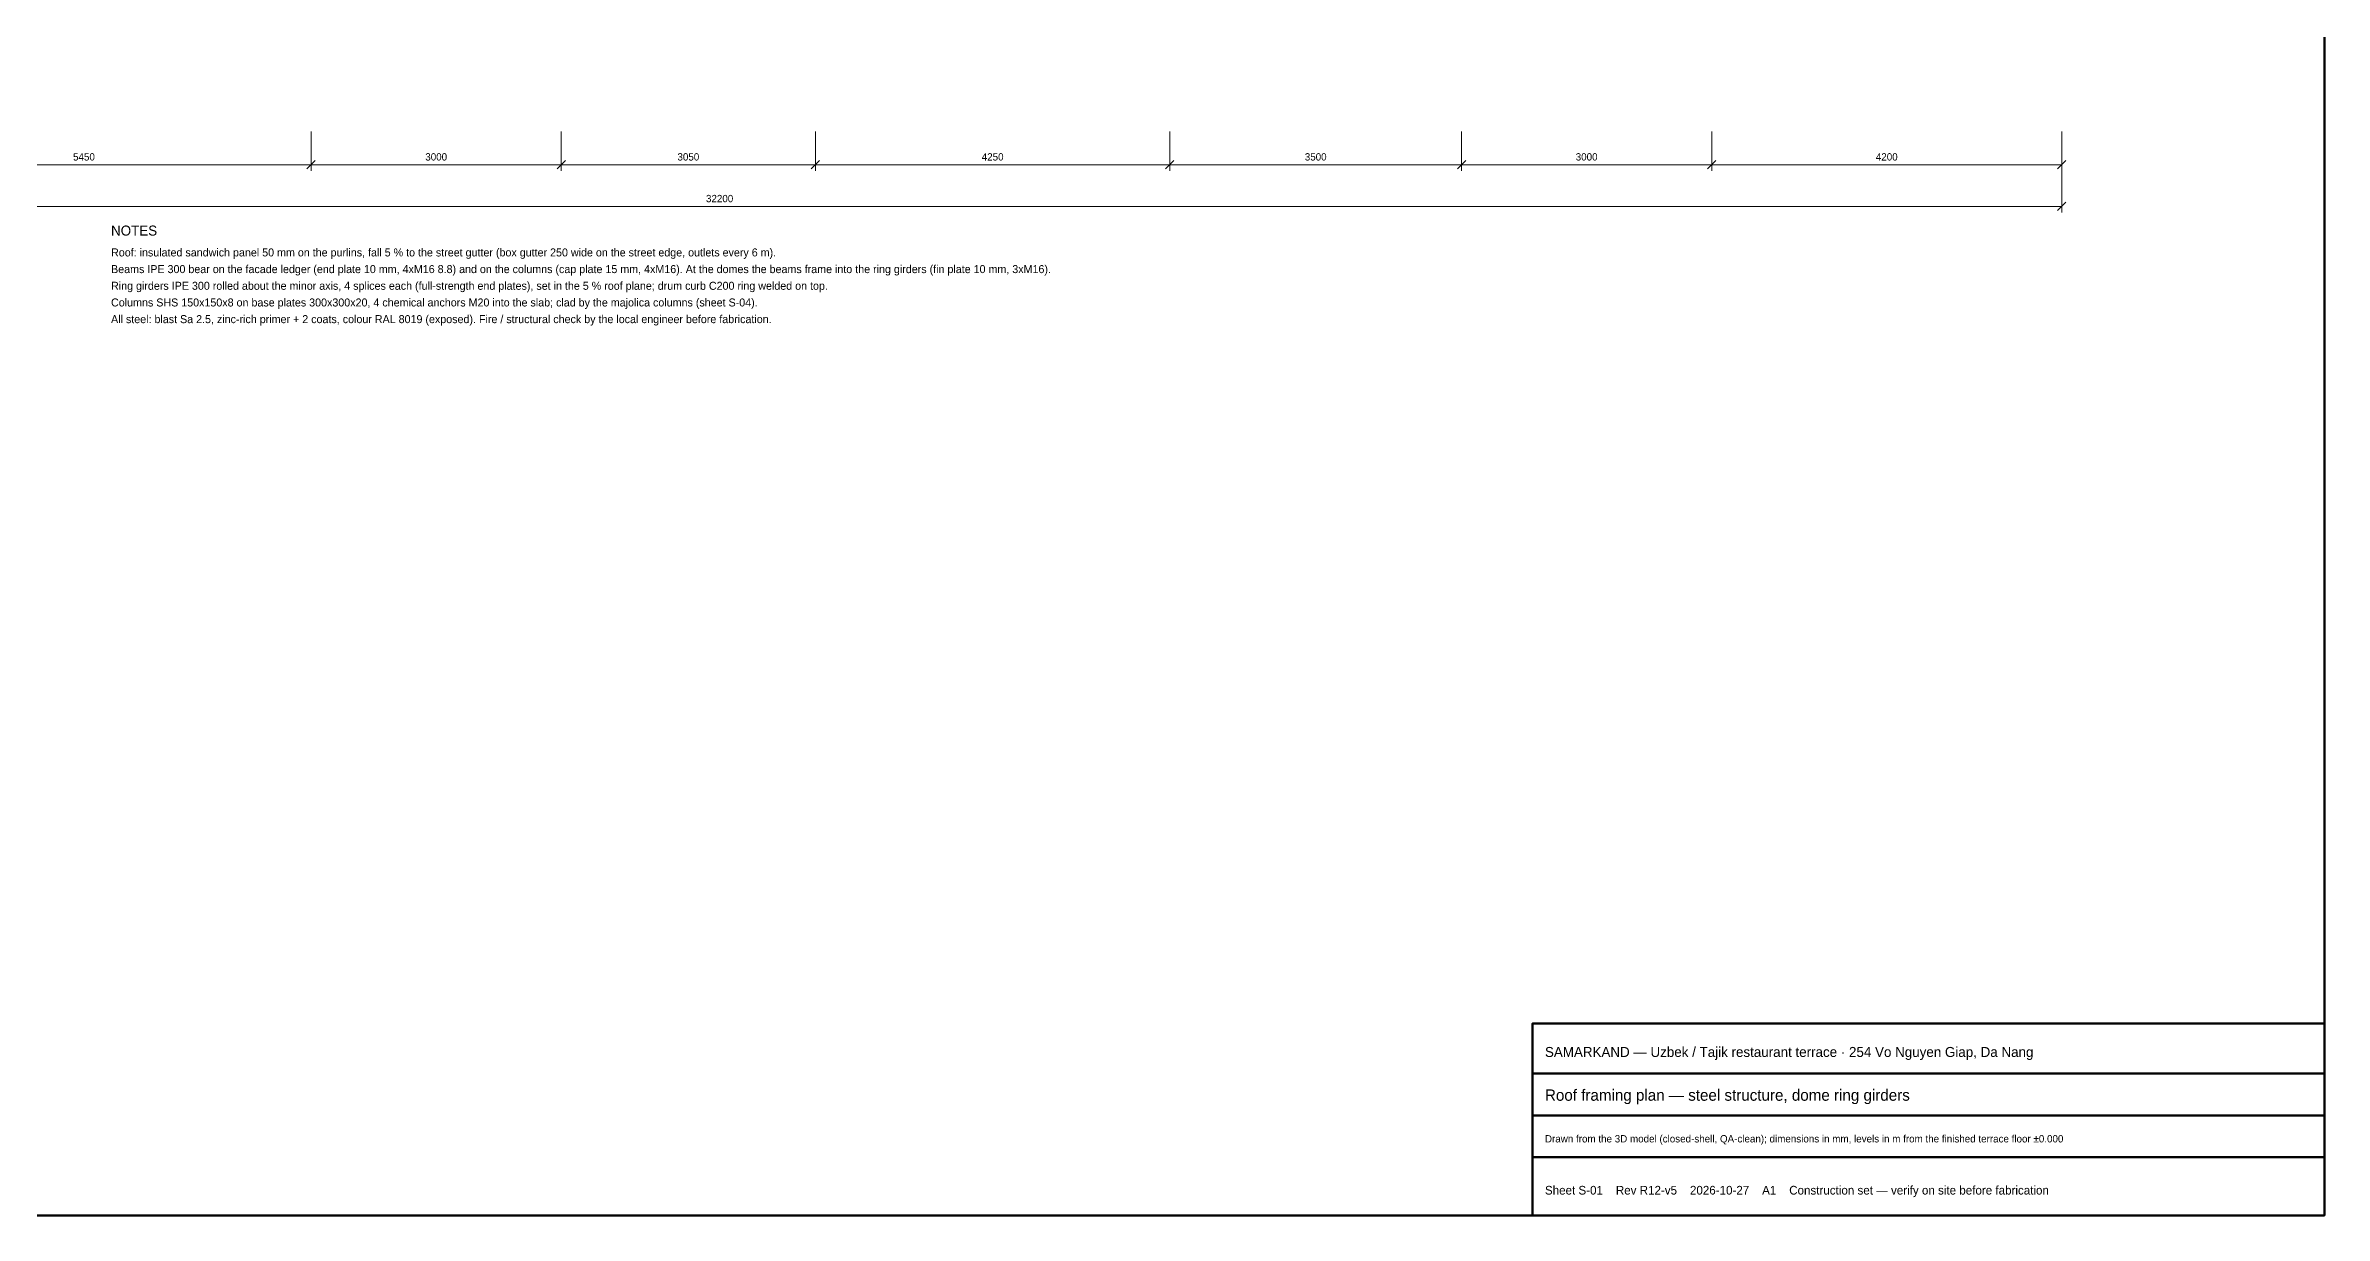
# Model space of a CAD drawing. Header units: metres. Extents: x 10 to 831, y 10 to 584.
# Drawn here: x 284 to 831, y 10 to 291 of the extents above; entities that cross this region are included whole.
import ezdxf
from ezdxf.enums import TextEntityAlignment as Align

# ---------------------------------------------------------------- set-up
doc = ezdxf.new("R2010")
doc.units = ezdxf.units.M
for name, color, linetype, lineweight in [('DIM', 1, 'Continuous', 13), ('FRAME', 7, 'Continuous', 50), ('TXT', 7, 'Continuous', 18)]:
    doc.layers.add(name, color=color, linetype=linetype, lineweight=lineweight)

msp = doc.modelspace()

# ---------------------------------------------------------------- linework, layer by layer
at = {"layer": 'DIM'}
for p, q in [((348, 270), (348, 260.5)), ((348, 270), (348, 260.5)), ((408, 270), (408, 260.5)), ((408, 270), (408, 260.5)), ((469, 270), (469, 260.5)), ((469, 270), (469, 260.5)), ((554, 270), (554, 260.5)), ((554, 270), (554, 260.5)), ((624, 270), (624, 260.5)), ((624, 270), (624, 260.5)), ((684, 270), (684, 260.5)), ((684, 270), (684, 260.5)), ((768, 270), (768, 260.5)), ((768, 270), (768, 250.5)), ((347, 261), (349, 263)), ((347, 261), (349, 263)), ((407, 261), (409, 263)), ((407, 261), (409, 263)), ((468, 261), (470, 263)), ((468, 261), (470, 263)), ((553, 261), (555, 263)), ((553, 261), (555, 263)), ((623, 261), (625, 263)), ((623, 261), (625, 263)), ((683, 261), (685, 263)), ((683, 261), (685, 263)), ((767, 261), (769, 263)), ((239, 262), (348, 262)), ((348, 262), (408, 262)), ((408, 262), (469, 262)), ((469, 262), (554, 262)), ((554, 262), (624, 262)), ((624, 262), (684, 262)), ((684, 262), (768, 262)), ((124, 252), (768, 252)), ((767, 251), (769, 253))]:
    msp.add_line(p, q, dxfattribs=at)
at = {"layer": 'FRAME'}
for p, q in [((641, 44), (831, 44)), ((641, 34), (831, 34)), ((641, 24), (831, 24))]:
    msp.add_line(p, q, dxfattribs=at)
for points in [[(10, 10), (831, 10), (831, 584), (10, 584), (10, 10)], [(641, 10), (831, 10), (831, 56), (641, 56), (641, 10)]]:
    msp.add_lwpolyline(points, close=True, dxfattribs=at)

# ---------------------------------------------------------------- texts
at = {"layer": 'DIM'}
for s, p in [('5450', (293.5, 263)), ('3000', (378, 263)), ('3050', (438.5, 263)), ('4250', (511.5, 263)), ('3500', (589, 263)), ('3000', (654, 263)), ('4200', (726, 263)), ('32200', (446, 253))]:
    msp.add_text(s, height=1.76, dxfattribs=at).set_placement(p, align=Align.CENTER)
at = {"layer": 'TXT'}
for s, height, p in [('NOTES', 2.4, (300, 245)), ('Roof: insulated sandwich panel 50 mm on the purlins, fall 5 % to the street gutter (box gutter 250 wide on the street edge, outlets every 6 m).', 1.92, (300, 240)), ('Beams IPE 300 bear on the facade ledger (end plate 10 mm, 4xM16 8.8) and on the columns (cap plate 15 mm, 4xM16). At the domes the beams frame into the ring girders (fin plate 10 mm, 3xM16).', 1.92, (300, 236)), ('Columns SHS 150x150x8 on base plates 300x300x20, 4 chemical anchors M20 into the slab; clad by the majolica columns (sheet S-04).', 1.92, (300, 228)), ('Ring girders IPE 300 rolled about the minor axis, 4 splices each (full-strength end plates), set in the 5 % roof plane; drum curb C200 ring welded on top.', 1.92, (300, 232)), ('All steel: blast Sa 2.5, zinc-rich primer + 2 coats, colour RAL 8019 (exposed). Fire / structural check by the local engineer before fabrication.', 1.92, (300, 224)), ('SAMARKAND — Uzbek / Tajik restaurant terrace · 254 Vo Nguyen Giap, Da Nang', 2.4, (644, 48)), ('Roof framing plan — steel structure, dome ring girders', 2.72, (644, 37.5)), ('Drawn from the 3D model (closed-shell, QA-clean); dimensions in mm, levels in m from the finished terrace floor ±0.000', 1.76, (644, 27.5)), ('Sheet S-01    Rev R12-v5    2026-10-27    A1    Construction set — verify on site before fabrication', 2.08, (644, 15))]:
    msp.add_text(s, height=height, dxfattribs=at).set_placement(p)

doc.saveas('drawing.dxf')
